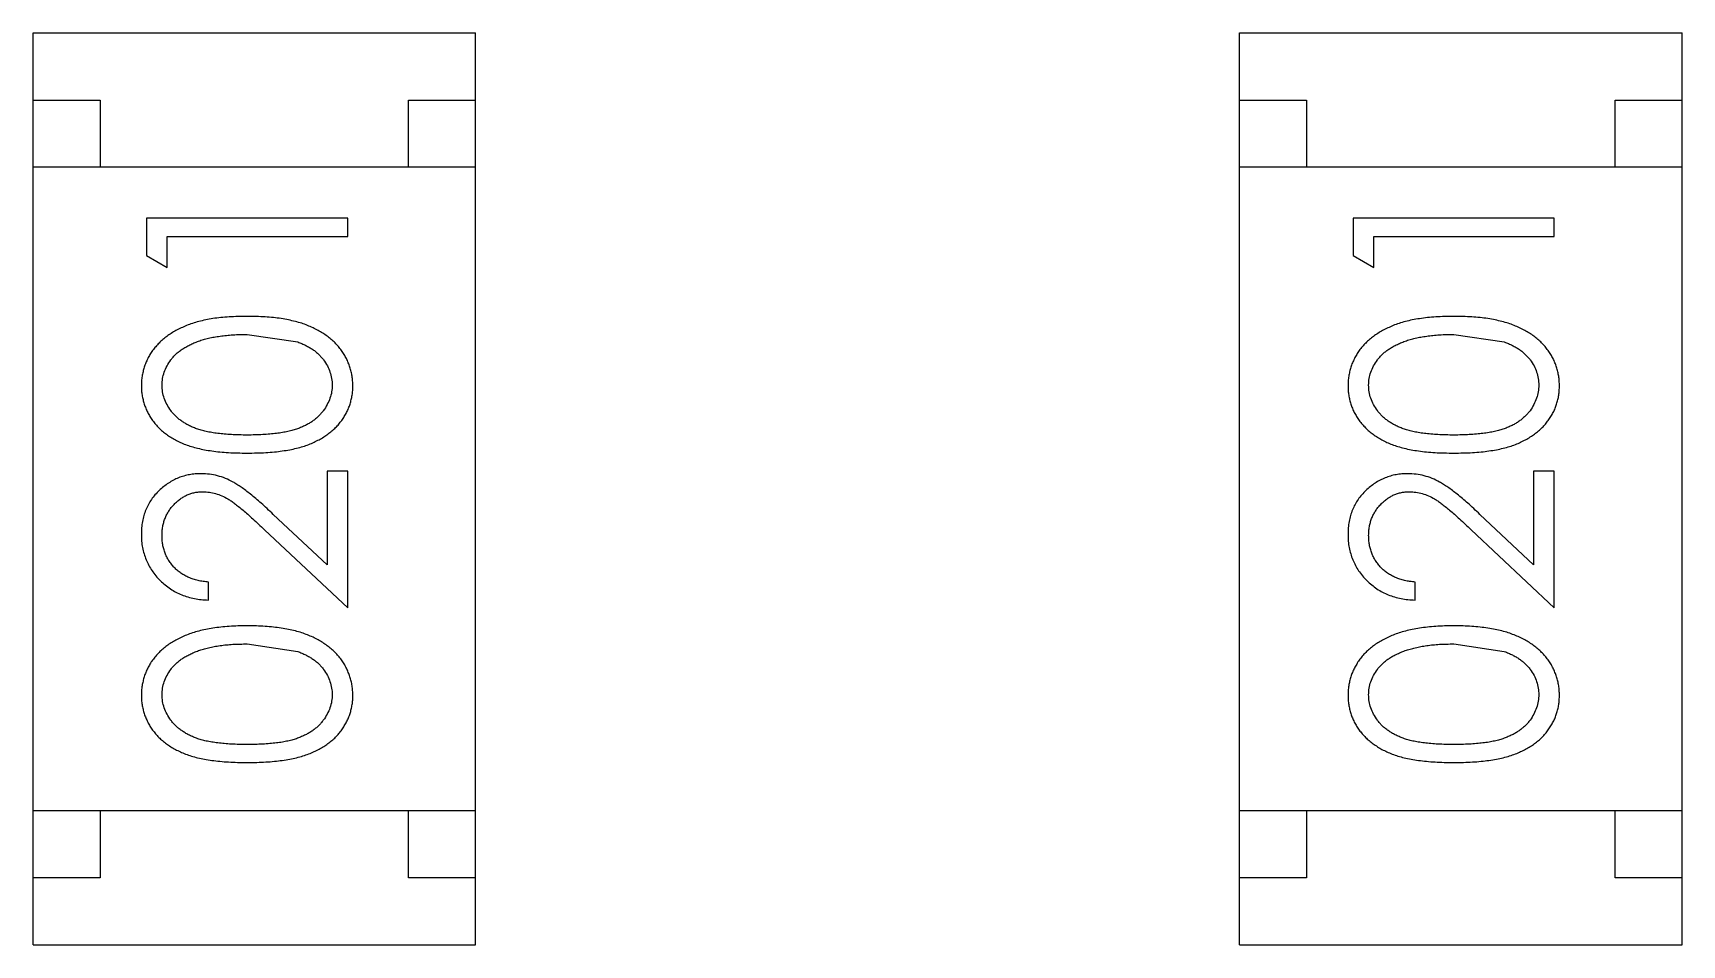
# Model space of a CAD drawing. Header units: inches. Extents: x 246 to 500, y -220 to -17.
# Drawn here: x 440.455 to 441.685, y -147.344 to -146.664 of the extents above; entities that cross this region are included whole.
import ezdxf

# ---------------------------------------------------------------- set-up
doc = ezdxf.new("R2010")
doc.units = ezdxf.units.IN
doc.header["$LTSCALE"] = 1.21
doc.header["$MEASUREMENT"] = 0
doc.layers.get('0').update_dxf_attribs({"linetype": 'CONTINUOUS'})

msp = doc.modelspace()

# ---------------------------------------------------------------- linework, layer by layer
at = {"color": 7, "linetype": 'Continuous'}
for p, q in [((440.4552, -146.6637), (440.7852, -146.6637)), ((440.4552, -147.3437), (440.4552, -146.6637)), ((440.7852, -147.3437), (440.7852, -146.6637)), ((441.3552, -146.6637), (441.6852, -146.6637)), ((441.3552, -147.3437), (441.3552, -146.6637)), ((441.6852, -147.3437), (441.6852, -146.6637)), ((440.4552, -146.7137), (440.5052, -146.7137)), ((440.5052, -146.7137), (440.5052, -146.7637)), ((440.7352, -146.7137), (440.7852, -146.7137)), ((440.7352, -146.7637), (440.7352, -146.7137)), ((441.3552, -146.7137), (441.4052, -146.7137)), ((441.4052, -146.7137), (441.4052, -146.7637)), ((441.6352, -146.7137), (441.6852, -146.7137)), ((441.6352, -146.7637), (441.6352, -146.7137)), ((440.7852, -146.7637), (440.4552, -146.7637)), ((441.6852, -146.7637), (441.3552, -146.7637)), ((440.6899, -146.8019), (440.5399, -146.8019)), ((440.5399, -146.8019), (440.5399, -146.8297)), ((440.6899, -146.8154), (440.6899, -146.8019)), ((441.5899, -146.8019), (441.4399, -146.8019)), ((441.4399, -146.8019), (441.4399, -146.8297)), ((441.5899, -146.8154), (441.5899, -146.8019)), ((440.5553, -146.8154), (440.6899, -146.8154)), ((440.5553, -146.8385), (440.5553, -146.8154)), ((441.4553, -146.8154), (441.5899, -146.8154)), ((441.4553, -146.8385), (441.4553, -146.8154)), ((440.5399, -146.8297), (440.5553, -146.8385)), ((441.4399, -146.8297), (441.4553, -146.8385)), ((440.6149, -146.8885), (440.6526, -146.8941)), ((441.5149, -146.8885), (441.5526, -146.8941)), ((440.6899, -146.9904), (440.6745, -146.9904)), ((440.6745, -146.9904), (440.6745, -147.0602)), ((440.6899, -147.0923), (440.6899, -146.9904)), ((441.5899, -146.9904), (441.5745, -146.9904)), ((441.5745, -146.9904), (441.5745, -147.0602)), ((441.5899, -147.0923), (441.5899, -146.9904)), ((440.6745, -147.0602), (440.6344, -147.0227)), ((441.5745, -147.0602), (441.5345, -147.0227)), ((440.6278, -147.0341), (440.6899, -147.0923)), ((441.5278, -147.0341), (441.5899, -147.0923)), ((440.586, -147.0865), (440.586, -147.0731)), ((441.4861, -147.0865), (441.4861, -147.0731)), ((440.6149, -147.1192), (440.6526, -147.1249)), ((441.5149, -147.1192), (441.5526, -147.1249)), ((440.7852, -147.2437), (440.4552, -147.2437)), ((440.5052, -147.2437), (440.5052, -147.2937)), ((440.7352, -147.2937), (440.7352, -147.2437)), ((441.6852, -147.2437), (441.3552, -147.2437)), ((441.4052, -147.2437), (441.4052, -147.2937)), ((441.6352, -147.2937), (441.6352, -147.2437)), ((440.5052, -147.2937), (440.4552, -147.2937)), ((440.7852, -147.2937), (440.7352, -147.2937)), ((441.4052, -147.2937), (441.3552, -147.2937)), ((441.6852, -147.2937), (441.6352, -147.2937)), ((440.4552, -147.3437), (440.7852, -147.3437)), ((441.3552, -147.3437), (441.6852, -147.3437))]:
    msp.add_line(p, q, dxfattribs=at)
for points, knots in [([(440.6149, -146.875), (440.6126, -146.875), (440.6081, -146.8751), (440.6016, -146.8754), (440.5954, -146.8759), (440.5895, -146.8766), (440.5841, -146.8776), (440.5789, -146.8788), (440.5742, -146.8802), (440.5698, -146.8818), (440.5657, -146.8836), (440.5618, -146.8855), (440.5583, -146.8876), (440.555, -146.8899), (440.552, -146.8923), (440.5492, -146.8948), (440.5467, -146.8976), (440.5444, -146.9004), (440.5424, -146.9034), (440.5407, -146.9065), (440.5393, -146.9097), (440.5381, -146.9129), (440.5372, -146.9163), (440.5365, -146.9197), (440.5361, -146.9232), (440.5361, -146.9256), (440.536, -146.9268)], [0, 0, 0, 0, 0.065278, 0.127205, 0.186168, 0.241675, 0.294115, 0.343609, 0.390387, 0.434463, 0.476646, 0.517002, 0.555936, 0.593716, 0.630057, 0.665601, 0.700745, 0.734917, 0.768681, 0.802087, 0.834849, 0.867433, 0.900138, 0.932806, 0.966212, 1, 1, 1, 1]), ([(440.6937, -146.9268), (440.6937, -146.9256), (440.6937, -146.9232), (440.6932, -146.9197), (440.6926, -146.9163), (440.6916, -146.9129), (440.6904, -146.9096), (440.689, -146.9064), (440.6872, -146.9034), (440.6853, -146.9003), (440.683, -146.8975), (440.6805, -146.8947), (440.6777, -146.8921), (440.6746, -146.8897), (440.6713, -146.8875), (440.6678, -146.8854), (440.664, -146.8835), (440.6599, -146.8817), (440.6555, -146.8801), (440.6508, -146.8788), (440.6457, -146.8776), (440.6402, -146.8766), (440.6344, -146.8759), (440.6282, -146.8754), (440.6217, -146.8751), (440.6172, -146.875), (440.6149, -146.875)], [0, 0, 0, 0, 0.033824, 0.067298, 0.10028, 0.133019, 0.165736, 0.198792, 0.232372, 0.266409, 0.301016, 0.336196, 0.371972, 0.408574, 0.446394, 0.485225, 0.525372, 0.567224, 0.611081, 0.65775, 0.70702, 0.759235, 0.814484, 0.873227, 0.934937, 1, 1, 1, 1]), ([(441.515, -146.875), (441.5127, -146.875), (441.5082, -146.8751), (441.5016, -146.8754), (441.4954, -146.8759), (441.4896, -146.8767), (441.4841, -146.8776), (441.479, -146.8788), (441.4742, -146.8802), (441.4698, -146.8818), (441.4657, -146.8836), (441.4619, -146.8855), (441.4583, -146.8876), (441.455, -146.8899), (441.452, -146.8923), (441.4492, -146.8948), (441.4467, -146.8976), (441.4444, -146.9004), (441.4425, -146.9034), (441.4408, -146.9065), (441.4393, -146.9097), (441.4381, -146.9129), (441.4372, -146.9163), (441.4365, -146.9197), (441.4361, -146.9232), (441.4361, -146.9256), (441.4361, -146.9268)], [0, 0, 0, 0, 0.065278, 0.127205, 0.186168, 0.241675, 0.294115, 0.343609, 0.390387, 0.434463, 0.476646, 0.517002, 0.555936, 0.593716, 0.630057, 0.665601, 0.700745, 0.734917, 0.768681, 0.802087, 0.834849, 0.867433, 0.900138, 0.932806, 0.966212, 1, 1, 1, 1]), ([(441.5938, -146.9268), (441.5937, -146.9256), (441.5937, -146.9232), (441.5932, -146.9197), (441.5926, -146.9163), (441.5917, -146.9129), (441.5904, -146.9096), (441.589, -146.9064), (441.5873, -146.9034), (441.5853, -146.9003), (441.583, -146.8975), (441.5805, -146.8947), (441.5777, -146.8921), (441.5747, -146.8897), (441.5714, -146.8875), (441.5678, -146.8854), (441.564, -146.8835), (441.5599, -146.8817), (441.5555, -146.8801), (441.5508, -146.8788), (441.5457, -146.8776), (441.5403, -146.8766), (441.5344, -146.8759), (441.5283, -146.8754), (441.5217, -146.8751), (441.5173, -146.875), (441.515, -146.875)], [0, 0, 0, 0, 0.033824, 0.067298, 0.10028, 0.133019, 0.165736, 0.198792, 0.232372, 0.266409, 0.301016, 0.336196, 0.371972, 0.408574, 0.446394, 0.485225, 0.525372, 0.567224, 0.611081, 0.65775, 0.70702, 0.759235, 0.814484, 0.873227, 0.934937, 1, 1, 1, 1]), ([(440.5514, -146.9263), (440.5515, -146.9247), (440.5517, -146.9214), (440.5529, -146.9165), (440.5551, -146.9119), (440.5574, -146.9081), (440.5597, -146.9053), (440.5617, -146.9032), (440.5639, -146.9013), (440.5664, -146.8995), (440.5691, -146.8978), (440.5721, -146.8962), (440.5752, -146.8948), (440.5787, -146.8934), (440.5823, -146.8923), (440.5862, -146.8912), (440.5904, -146.8904), (440.5948, -146.8897), (440.5995, -146.8892), (440.6044, -146.8887), (440.6096, -146.8885), (440.6131, -146.8885), (440.6149, -146.8885)], [0, 0, 0, 0, 0.059689, 0.119507, 0.181075, 0.246162, 0.279894, 0.314468, 0.350403, 0.387474, 0.426147, 0.466624, 0.508745, 0.553328, 0.600058, 0.649177, 0.700552, 0.754894, 0.811825, 0.871514, 0.934319, 1, 1, 1, 1]), ([(441.4514, -146.9263), (441.4515, -146.9247), (441.4517, -146.9214), (441.4529, -146.9165), (441.4551, -146.9119), (441.4574, -146.9081), (441.4597, -146.9053), (441.4617, -146.9032), (441.4639, -146.9013), (441.4664, -146.8995), (441.4691, -146.8978), (441.4721, -146.8962), (441.4753, -146.8948), (441.4787, -146.8934), (441.4824, -146.8923), (441.4863, -146.8912), (441.4904, -146.8904), (441.4948, -146.8897), (441.4995, -146.8892), (441.5044, -146.8887), (441.5096, -146.8885), (441.5131, -146.8885), (441.5149, -146.8885)], [0, 0, 0, 0, 0.059689, 0.119507, 0.181075, 0.246162, 0.279894, 0.314468, 0.350403, 0.387474, 0.426147, 0.466624, 0.508745, 0.553328, 0.600058, 0.649177, 0.700552, 0.754894, 0.811825, 0.871514, 0.934319, 1, 1, 1, 1]), ([(440.6526, -146.8941), (440.6536, -146.8945), (440.6557, -146.8953), (440.6586, -146.8966), (440.6613, -146.8981), (440.6639, -146.8997), (440.6662, -146.9014), (440.6683, -146.9033), (440.6702, -146.9053), (440.6725, -146.9081), (440.6748, -146.9118), (440.6768, -146.9165), (440.6781, -146.9213), (440.6783, -146.9247), (440.6783, -146.9263)], [0, 0, 0, 0, 0.075949, 0.148549, 0.218996, 0.286119, 0.351826, 0.416074, 0.478265, 0.540325, 0.660405, 0.774606, 0.887187, 1, 1, 1, 1]), ([(441.5526, -146.8941), (441.5537, -146.8945), (441.5557, -146.8953), (441.5586, -146.8966), (441.5614, -146.8981), (441.5639, -146.8997), (441.5662, -146.9014), (441.5683, -146.9033), (441.5703, -146.9053), (441.5725, -146.9081), (441.5749, -146.9118), (441.5768, -146.9165), (441.5782, -146.9213), (441.5783, -146.9247), (441.5784, -146.9263)], [0, 0, 0, 0, 0.075949, 0.148549, 0.218996, 0.286119, 0.351826, 0.416074, 0.478265, 0.540325, 0.660405, 0.774606, 0.887187, 1, 1, 1, 1]), ([(440.6149, -146.9635), (440.6129, -146.9635), (440.609, -146.9634), (440.6033, -146.9632), (440.598, -146.9628), (440.5931, -146.9623), (440.5886, -146.9617), (440.5845, -146.9609), (440.5807, -146.96), (440.5773, -146.9589), (440.5742, -146.9576), (440.5713, -146.9563), (440.5686, -146.9548), (440.5661, -146.9532), (440.5637, -146.9514), (440.5616, -146.9495), (440.5597, -146.9475), (440.5574, -146.9446), (440.5551, -146.9409), (440.5529, -146.9362), (440.5517, -146.9313), (440.5515, -146.928), (440.5514, -146.9263)], [0, 0, 0, 0, 0.073302, 0.142286, 0.206253, 0.266017, 0.321612, 0.372532, 0.419497, 0.462398, 0.502825, 0.541489, 0.579034, 0.615143, 0.650298, 0.684912, 0.718701, 0.752189, 0.817245, 0.879117, 0.939613, 1, 1, 1, 1]), ([(440.6783, -146.9263), (440.6783, -146.928), (440.6781, -146.9313), (440.6768, -146.9361), (440.6747, -146.9409), (440.6723, -146.9447), (440.67, -146.9475), (440.6681, -146.9496), (440.666, -146.9514), (440.6637, -146.9532), (440.6611, -146.9549), (440.6584, -146.9563), (440.6555, -146.9577), (440.6524, -146.9589), (440.649, -146.96), (440.6452, -146.9609), (440.6411, -146.9617), (440.6366, -146.9624), (440.6317, -146.9628), (440.6264, -146.9632), (440.6208, -146.9634), (440.6169, -146.9635), (440.6149, -146.9635)], [0, 0, 0, 0, 0.060034, 0.120278, 0.182348, 0.247919, 0.281641, 0.315701, 0.350322, 0.385703, 0.421819, 0.459196, 0.497866, 0.538301, 0.58121, 0.628183, 0.679403, 0.734699, 0.794074, 0.858416, 0.927049, 1, 1, 1, 1]), ([(441.5149, -146.9635), (441.5129, -146.9635), (441.509, -146.9634), (441.5033, -146.9632), (441.498, -146.9628), (441.4931, -146.9623), (441.4886, -146.9617), (441.4845, -146.9609), (441.4807, -146.96), (441.4773, -146.9589), (441.4742, -146.9576), (441.4713, -146.9563), (441.4686, -146.9548), (441.4661, -146.9532), (441.4637, -146.9514), (441.4616, -146.9495), (441.4597, -146.9475), (441.4574, -146.9446), (441.4551, -146.9409), (441.4529, -146.9362), (441.4517, -146.9313), (441.4515, -146.928), (441.4514, -146.9263)], [0, 0, 0, 0, 0.073302, 0.142286, 0.206253, 0.266017, 0.321612, 0.372532, 0.419497, 0.462398, 0.502825, 0.541489, 0.579034, 0.615143, 0.650298, 0.684912, 0.718701, 0.752189, 0.817245, 0.879117, 0.939613, 1, 1, 1, 1]), ([(441.5784, -146.9263), (441.5783, -146.928), (441.5781, -146.9313), (441.5768, -146.9361), (441.5747, -146.9409), (441.5724, -146.9447), (441.5701, -146.9475), (441.5681, -146.9496), (441.566, -146.9514), (441.5637, -146.9532), (441.5612, -146.9549), (441.5585, -146.9563), (441.5556, -146.9577), (441.5524, -146.9589), (441.549, -146.96), (441.5453, -146.9609), (441.5411, -146.9617), (441.5366, -146.9624), (441.5317, -146.9628), (441.5264, -146.9632), (441.5208, -146.9634), (441.5169, -146.9635), (441.5149, -146.9635)], [0, 0, 0, 0, 0.060034, 0.120278, 0.182348, 0.247919, 0.281641, 0.315701, 0.350322, 0.385703, 0.421819, 0.459196, 0.497866, 0.538301, 0.58121, 0.628183, 0.679403, 0.734699, 0.794074, 0.858416, 0.927049, 1, 1, 1, 1]), ([(440.536, -146.9268), (440.5361, -146.928), (440.5361, -146.9303), (440.5365, -146.9337), (440.5372, -146.9371), (440.5381, -146.9404), (440.5393, -146.9436), (440.5407, -146.9467), (440.5424, -146.9498), (440.5444, -146.9527), (440.5466, -146.9555), (440.549, -146.9582), (440.5518, -146.9607), (440.5547, -146.963), (440.5579, -146.9651), (440.5614, -146.9672), (440.5651, -146.969), (440.5691, -146.9707), (440.5734, -146.9721), (440.5781, -146.9734), (440.5832, -146.9745), (440.5887, -146.9754), (440.5947, -146.9761), (440.6011, -146.9766), (440.6079, -146.9769), (440.6125, -146.9769), (440.6149, -146.9769)], [0, 0, 0, 0, 0.033742, 0.066533, 0.099153, 0.13154, 0.164087, 0.196563, 0.229707, 0.263315, 0.297504, 0.331686, 0.366482, 0.4021, 0.438958, 0.476748, 0.515985, 0.556589, 0.599519, 0.645765, 0.695487, 0.748721, 0.805687, 0.866754, 0.931405, 1, 1, 1, 1]), ([(440.6149, -146.9769), (440.6173, -146.9769), (440.622, -146.9769), (440.6287, -146.9766), (440.6351, -146.9761), (440.641, -146.9754), (440.6466, -146.9745), (440.6517, -146.9734), (440.6564, -146.9721), (440.6608, -146.9706), (440.6648, -146.9689), (440.6685, -146.967), (440.672, -146.965), (440.6752, -146.9628), (440.6781, -146.9605), (440.6809, -146.958), (440.6833, -146.9554), (440.6855, -146.9526), (440.6874, -146.9497), (440.6891, -146.9467), (440.6906, -146.9436), (440.6917, -146.9404), (440.6926, -146.9371), (440.6933, -146.9337), (440.6937, -146.9303), (440.6937, -146.928), (440.6937, -146.9268)], [0, 0, 0, 0, 0.068113, 0.132564, 0.193427, 0.250218, 0.303569, 0.353576, 0.400235, 0.443586, 0.484619, 0.524292, 0.56238, 0.599049, 0.63494, 0.669782, 0.704009, 0.737842, 0.771098, 0.803896, 0.836415, 0.868639, 0.900715, 0.933378, 0.966213, 1, 1, 1, 1]), ([(441.4361, -146.9268), (441.4361, -146.928), (441.4361, -146.9303), (441.4365, -146.9337), (441.4372, -146.9371), (441.4381, -146.9404), (441.4393, -146.9436), (441.4407, -146.9467), (441.4425, -146.9498), (441.4444, -146.9527), (441.4466, -146.9555), (441.4491, -146.9582), (441.4518, -146.9607), (441.4548, -146.963), (441.458, -146.9651), (441.4614, -146.9672), (441.4651, -146.969), (441.4691, -146.9707), (441.4734, -146.9721), (441.4781, -146.9734), (441.4832, -146.9745), (441.4887, -146.9754), (441.4947, -146.9761), (441.5011, -146.9766), (441.5079, -146.9769), (441.5126, -146.9769), (441.515, -146.9769)], [0, 0, 0, 0, 0.033742, 0.066533, 0.099153, 0.13154, 0.164087, 0.196563, 0.229707, 0.263315, 0.297504, 0.331686, 0.366482, 0.4021, 0.438958, 0.476748, 0.515985, 0.556589, 0.599519, 0.645765, 0.695487, 0.748721, 0.805687, 0.866754, 0.931405, 1, 1, 1, 1]), ([(441.515, -146.9769), (441.5173, -146.9769), (441.522, -146.9769), (441.5288, -146.9766), (441.5351, -146.9761), (441.5411, -146.9754), (441.5466, -146.9745), (441.5517, -146.9734), (441.5565, -146.9721), (441.5608, -146.9706), (441.5648, -146.9689), (441.5685, -146.967), (441.572, -146.965), (441.5752, -146.9628), (441.5782, -146.9605), (441.5809, -146.958), (441.5833, -146.9554), (441.5855, -146.9526), (441.5874, -146.9497), (441.5891, -146.9467), (441.5906, -146.9436), (441.5917, -146.9404), (441.5926, -146.9371), (441.5933, -146.9337), (441.5937, -146.9303), (441.5937, -146.928), (441.5938, -146.9268)], [0, 0, 0, 0, 0.068113, 0.132564, 0.193427, 0.250218, 0.303569, 0.353576, 0.400235, 0.443586, 0.484619, 0.524292, 0.56238, 0.599049, 0.63494, 0.669782, 0.704009, 0.737842, 0.771098, 0.803896, 0.836415, 0.868639, 0.900715, 0.933378, 0.966213, 1, 1, 1, 1]), ([(440.5806, -146.9923), (440.5791, -146.9923), (440.5762, -146.9924), (440.5719, -146.993), (440.5678, -146.994), (440.5637, -146.9953), (440.5599, -146.9972), (440.5562, -146.9993), (440.5526, -147.0019), (440.5493, -147.0048), (440.5461, -147.008), (440.5435, -147.0115), (440.5412, -147.0153), (440.5392, -147.0193), (440.5378, -147.0235), (440.5368, -147.028), (440.5361, -147.0327), (440.5361, -147.036), (440.536, -147.0376)], [0, 0, 0, 0, 0.06271, 0.123347, 0.183401, 0.242828, 0.302097, 0.36242, 0.423725, 0.487032, 0.550491, 0.612709, 0.674265, 0.73617, 0.799211, 0.863483, 0.930525, 1, 1, 1, 1]), ([(440.6344, -147.0227), (440.6329, -147.0212), (440.6299, -147.0184), (440.6256, -147.0145), (440.6214, -147.0109), (440.6176, -147.0077), (440.6139, -147.0049), (440.6106, -147.0024), (440.6074, -147.0003), (440.6036, -146.998), (440.5988, -146.9957), (440.5929, -146.9938), (440.5869, -146.9925), (440.5827, -146.9924), (440.5806, -146.9923)], [0, 0, 0, 0, 0.09953, 0.192079, 0.277712, 0.357454, 0.429648, 0.495771, 0.555538, 0.608657, 0.707578, 0.804328, 0.901298, 1, 1, 1, 1]), ([(441.4807, -146.9923), (441.4792, -146.9924), (441.4762, -146.9924), (441.4719, -146.993), (441.4678, -146.994), (441.4638, -146.9954), (441.4599, -146.9972), (441.4562, -146.9993), (441.4527, -147.0019), (441.4493, -147.0048), (441.4462, -147.008), (441.4435, -147.0115), (441.4412, -147.0153), (441.4393, -147.0193), (441.4378, -147.0235), (441.4368, -147.028), (441.4362, -147.0327), (441.4361, -147.036), (441.4361, -147.0376)], [0, 0, 0, 0, 0.06271, 0.123347, 0.183401, 0.242828, 0.302097, 0.36242, 0.423725, 0.487032, 0.550491, 0.612709, 0.674265, 0.73617, 0.799211, 0.863483, 0.930525, 1, 1, 1, 1]), ([(441.5345, -147.0227), (441.5329, -147.0212), (441.53, -147.0184), (441.5256, -147.0145), (441.5215, -147.0109), (441.5176, -147.0077), (441.514, -147.0049), (441.5106, -147.0024), (441.5074, -147.0003), (441.5036, -146.998), (441.4989, -146.9957), (441.493, -146.9938), (441.4869, -146.9925), (441.4827, -146.9924), (441.4807, -146.9923)], [0, 0, 0, 0, 0.09953, 0.192079, 0.277712, 0.357454, 0.429648, 0.495771, 0.555538, 0.608657, 0.707578, 0.804328, 0.901298, 1, 1, 1, 1]), ([(440.5514, -147.0383), (440.5514, -147.0372), (440.5515, -147.035), (440.5519, -147.0318), (440.5526, -147.0286), (440.5536, -147.0257), (440.5549, -147.0228), (440.5564, -147.0201), (440.5583, -147.0176), (440.5604, -147.0152), (440.5626, -147.013), (440.5651, -147.0111), (440.5676, -147.0094), (440.5702, -147.0081), (440.573, -147.007), (440.5758, -147.0063), (440.5788, -147.0058), (440.5808, -147.0058), (440.5818, -147.0058)], [0, 0, 0, 0, 0.068027, 0.133505, 0.19695, 0.26027, 0.322741, 0.384982, 0.448465, 0.513424, 0.578224, 0.640011, 0.700094, 0.760067, 0.819012, 0.877878, 0.938035, 1, 1, 1, 1]), ([(440.5818, -147.0058), (440.5835, -147.0058), (440.5867, -147.006), (440.5915, -147.007), (440.5961, -147.0087), (440.5999, -147.0107), (440.6031, -147.0127), (440.6057, -147.0146), (440.6087, -147.017), (440.612, -147.0196), (440.6155, -147.0227), (440.6193, -147.0261), (440.6235, -147.03), (440.6263, -147.0327), (440.6278, -147.0341)], [0, 0, 0, 0, 0.088014, 0.174976, 0.2638, 0.355443, 0.406413, 0.465519, 0.533076, 0.609353, 0.693899, 0.787171, 0.889197, 1, 1, 1, 1]), ([(441.4514, -147.0383), (441.4515, -147.0372), (441.4515, -147.035), (441.452, -147.0318), (441.4527, -147.0287), (441.4536, -147.0257), (441.4549, -147.0228), (441.4565, -147.0201), (441.4583, -147.0176), (441.4604, -147.0152), (441.4627, -147.013), (441.4651, -147.0111), (441.4676, -147.0094), (441.4702, -147.0081), (441.473, -147.007), (441.4759, -147.0063), (441.4788, -147.0058), (441.4808, -147.0058), (441.4819, -147.0058)], [0, 0, 0, 0, 0.068027, 0.133505, 0.19695, 0.26027, 0.322741, 0.384982, 0.448465, 0.513424, 0.578224, 0.640011, 0.700094, 0.760067, 0.819012, 0.877878, 0.938035, 1, 1, 1, 1]), ([(441.4819, -147.0058), (441.4835, -147.0058), (441.4867, -147.006), (441.4915, -147.007), (441.4962, -147.0087), (441.5, -147.0107), (441.5031, -147.0127), (441.5058, -147.0146), (441.5087, -147.017), (441.512, -147.0196), (441.5155, -147.0227), (441.5194, -147.0261), (441.5235, -147.03), (441.5263, -147.0327), (441.5278, -147.0341)], [0, 0, 0, 0, 0.088014, 0.174976, 0.2638, 0.355443, 0.406413, 0.465519, 0.533076, 0.609353, 0.693899, 0.787171, 0.889197, 1, 1, 1, 1]), ([(440.536, -147.0376), (440.5361, -147.0393), (440.5361, -147.0426), (440.5368, -147.0474), (440.5379, -147.052), (440.5395, -147.0565), (440.5415, -147.0607), (440.5439, -147.0647), (440.5467, -147.0685), (440.5501, -147.0721), (440.5537, -147.0753), (440.5576, -147.0782), (440.5617, -147.0807), (440.5661, -147.0827), (440.5707, -147.0843), (440.5756, -147.0855), (440.5807, -147.0863), (440.5842, -147.0864), (440.586, -147.0865)], [0, 0, 0, 0, 0.06445, 0.126725, 0.187421, 0.247417, 0.306749, 0.366595, 0.427749, 0.490235, 0.553031, 0.614805, 0.676505, 0.738096, 0.801021, 0.864897, 0.931209, 1, 1, 1, 1]), ([(440.586, -147.0731), (440.5847, -147.0729), (440.5821, -147.0727), (440.5783, -147.072), (440.5748, -147.071), (440.5714, -147.0698), (440.5684, -147.0683), (440.5655, -147.0665), (440.5629, -147.0645), (440.5605, -147.0623), (440.5584, -147.0598), (440.5565, -147.0572), (440.5549, -147.0544), (440.5537, -147.0515), (440.5527, -147.0484), (440.5519, -147.0452), (440.5515, -147.0418), (440.5514, -147.0395), (440.5514, -147.0383)], [0, 0, 0, 0, 0.073648, 0.143686, 0.210962, 0.275557, 0.338064, 0.399311, 0.4594, 0.51934, 0.579024, 0.637809, 0.695959, 0.754122, 0.813113, 0.873453, 0.935561, 1, 1, 1, 1]), ([(441.4361, -147.0376), (441.4361, -147.0393), (441.4362, -147.0426), (441.4368, -147.0474), (441.438, -147.052), (441.4395, -147.0565), (441.4415, -147.0607), (441.4439, -147.0647), (441.4468, -147.0685), (441.4501, -147.0721), (441.4537, -147.0753), (441.4576, -147.0782), (441.4617, -147.0807), (441.4661, -147.0827), (441.4708, -147.0843), (441.4757, -147.0855), (441.4808, -147.0863), (441.4843, -147.0864), (441.4861, -147.0865)], [0, 0, 0, 0, 0.06445, 0.126725, 0.187421, 0.247417, 0.306749, 0.366595, 0.427749, 0.490235, 0.553031, 0.614805, 0.676505, 0.738096, 0.801021, 0.864897, 0.931209, 1, 1, 1, 1]), ([(441.4861, -147.0731), (441.4847, -147.0729), (441.4821, -147.0727), (441.4783, -147.072), (441.4748, -147.071), (441.4715, -147.0698), (441.4684, -147.0683), (441.4655, -147.0665), (441.4629, -147.0645), (441.4605, -147.0623), (441.4584, -147.0598), (441.4565, -147.0572), (441.4549, -147.0544), (441.4537, -147.0515), (441.4527, -147.0484), (441.452, -147.0452), (441.4515, -147.0418), (441.4515, -147.0395), (441.4514, -147.0383)], [0, 0, 0, 0, 0.073648, 0.143686, 0.210962, 0.275557, 0.338064, 0.399311, 0.4594, 0.51934, 0.579024, 0.637809, 0.695959, 0.754122, 0.813113, 0.873453, 0.935561, 1, 1, 1, 1]), ([(440.6149, -147.1058), (440.6126, -147.1058), (440.6081, -147.1058), (440.6016, -147.1061), (440.5954, -147.1067), (440.5895, -147.1074), (440.5841, -147.1084), (440.5789, -147.1095), (440.5742, -147.111), (440.5698, -147.1125), (440.5657, -147.1144), (440.5618, -147.1163), (440.5583, -147.1184), (440.555, -147.1206), (440.552, -147.1231), (440.5492, -147.1256), (440.5467, -147.1283), (440.5444, -147.1312), (440.5424, -147.1342), (440.5407, -147.1373), (440.5393, -147.1404), (440.5381, -147.1437), (440.5372, -147.147), (440.5365, -147.1505), (440.5361, -147.154), (440.5361, -147.1563), (440.536, -147.1575)], [0, 0, 0, 0, 0.065278, 0.127205, 0.186168, 0.241675, 0.294115, 0.343609, 0.390387, 0.434463, 0.476646, 0.517002, 0.555936, 0.593716, 0.630057, 0.665601, 0.700745, 0.734917, 0.768681, 0.802087, 0.834849, 0.867433, 0.900138, 0.932806, 0.966212, 1, 1, 1, 1]), ([(440.6937, -147.1575), (440.6937, -147.1563), (440.6937, -147.154), (440.6932, -147.1505), (440.6926, -147.147), (440.6916, -147.1437), (440.6904, -147.1404), (440.689, -147.1372), (440.6872, -147.1341), (440.6853, -147.1311), (440.683, -147.1282), (440.6805, -147.1255), (440.6777, -147.1229), (440.6746, -147.1205), (440.6713, -147.1182), (440.6678, -147.1162), (440.664, -147.1142), (440.6599, -147.1125), (440.6555, -147.1108), (440.6508, -147.1095), (440.6457, -147.1083), (440.6402, -147.1074), (440.6344, -147.1067), (440.6282, -147.1061), (440.6217, -147.1058), (440.6172, -147.1058), (440.6149, -147.1058)], [0, 0, 0, 0, 0.033824, 0.067298, 0.10028, 0.133019, 0.165736, 0.198792, 0.232372, 0.266409, 0.301016, 0.336196, 0.371972, 0.408574, 0.446394, 0.485225, 0.525372, 0.567224, 0.611081, 0.65775, 0.70702, 0.759235, 0.814484, 0.873227, 0.934937, 1, 1, 1, 1]), ([(441.515, -147.1058), (441.5127, -147.1058), (441.5082, -147.1058), (441.5016, -147.1061), (441.4954, -147.1067), (441.4896, -147.1074), (441.4841, -147.1084), (441.479, -147.1095), (441.4742, -147.111), (441.4698, -147.1125), (441.4657, -147.1144), (441.4619, -147.1163), (441.4583, -147.1184), (441.455, -147.1206), (441.452, -147.1231), (441.4492, -147.1256), (441.4467, -147.1283), (441.4444, -147.1312), (441.4425, -147.1342), (441.4408, -147.1373), (441.4393, -147.1404), (441.4381, -147.1437), (441.4372, -147.147), (441.4365, -147.1505), (441.4361, -147.154), (441.4361, -147.1563), (441.4361, -147.1575)], [0, 0, 0, 0, 0.065278, 0.127205, 0.186168, 0.241675, 0.294115, 0.343609, 0.390387, 0.434463, 0.476646, 0.517002, 0.555936, 0.593716, 0.630057, 0.665601, 0.700745, 0.734917, 0.768681, 0.802087, 0.834849, 0.867433, 0.900138, 0.932806, 0.966212, 1, 1, 1, 1]), ([(441.5938, -147.1575), (441.5937, -147.1563), (441.5937, -147.154), (441.5932, -147.1505), (441.5926, -147.147), (441.5917, -147.1437), (441.5904, -147.1404), (441.589, -147.1372), (441.5873, -147.1341), (441.5853, -147.1311), (441.583, -147.1282), (441.5805, -147.1255), (441.5777, -147.1229), (441.5747, -147.1205), (441.5714, -147.1182), (441.5678, -147.1162), (441.564, -147.1142), (441.5599, -147.1125), (441.5555, -147.1108), (441.5508, -147.1095), (441.5457, -147.1083), (441.5403, -147.1074), (441.5344, -147.1067), (441.5283, -147.1061), (441.5217, -147.1058), (441.5173, -147.1058), (441.515, -147.1058)], [0, 0, 0, 0, 0.033824, 0.067298, 0.10028, 0.133019, 0.165736, 0.198792, 0.232372, 0.266409, 0.301016, 0.336196, 0.371972, 0.408574, 0.446394, 0.485225, 0.525372, 0.567224, 0.611081, 0.65775, 0.70702, 0.759235, 0.814484, 0.873227, 0.934937, 1, 1, 1, 1]), ([(440.5514, -147.1571), (440.5515, -147.1554), (440.5517, -147.1522), (440.5529, -147.1473), (440.5551, -147.1426), (440.5574, -147.1389), (440.5597, -147.136), (440.5617, -147.134), (440.5639, -147.132), (440.5664, -147.1302), (440.5691, -147.1285), (440.5721, -147.127), (440.5752, -147.1255), (440.5787, -147.1242), (440.5823, -147.1231), (440.5862, -147.122), (440.5904, -147.1212), (440.5948, -147.1204), (440.5995, -147.1199), (440.6044, -147.1195), (440.6096, -147.1193), (440.6131, -147.1193), (440.6149, -147.1192)], [0, 0, 0, 0, 0.059689, 0.119507, 0.181075, 0.246162, 0.279894, 0.314468, 0.350403, 0.387474, 0.426147, 0.466624, 0.508745, 0.553328, 0.600058, 0.649177, 0.700552, 0.754894, 0.811825, 0.871514, 0.934319, 1, 1, 1, 1]), ([(441.4514, -147.1571), (441.4515, -147.1555), (441.4517, -147.1522), (441.4529, -147.1473), (441.4551, -147.1426), (441.4574, -147.1389), (441.4597, -147.136), (441.4617, -147.134), (441.4639, -147.132), (441.4664, -147.1302), (441.4691, -147.1285), (441.4721, -147.127), (441.4753, -147.1255), (441.4787, -147.1242), (441.4824, -147.1231), (441.4863, -147.122), (441.4904, -147.1212), (441.4948, -147.1204), (441.4995, -147.1199), (441.5044, -147.1195), (441.5096, -147.1193), (441.5131, -147.1193), (441.5149, -147.1192)], [0, 0, 0, 0, 0.059689, 0.119507, 0.181075, 0.246162, 0.279894, 0.314468, 0.350403, 0.387474, 0.426147, 0.466624, 0.508745, 0.553328, 0.600058, 0.649177, 0.700552, 0.754894, 0.811825, 0.871514, 0.934319, 1, 1, 1, 1]), ([(440.6526, -147.1249), (440.6536, -147.1253), (440.6557, -147.1261), (440.6586, -147.1274), (440.6613, -147.1288), (440.6639, -147.1305), (440.6662, -147.1322), (440.6683, -147.134), (440.6702, -147.1361), (440.6725, -147.1389), (440.6748, -147.1426), (440.6768, -147.1473), (440.6781, -147.1521), (440.6783, -147.1554), (440.6783, -147.1571)], [0, 0, 0, 0, 0.075949, 0.148549, 0.218996, 0.286119, 0.351826, 0.416074, 0.478265, 0.540325, 0.660405, 0.774606, 0.887187, 1, 1, 1, 1]), ([(441.5526, -147.1249), (441.5537, -147.1253), (441.5557, -147.1261), (441.5586, -147.1274), (441.5614, -147.1288), (441.5639, -147.1305), (441.5662, -147.1322), (441.5683, -147.134), (441.5703, -147.1361), (441.5725, -147.1389), (441.5749, -147.1426), (441.5768, -147.1473), (441.5782, -147.1521), (441.5783, -147.1554), (441.5784, -147.1571)], [0, 0, 0, 0, 0.075949, 0.148549, 0.218996, 0.286119, 0.351826, 0.416074, 0.478265, 0.540325, 0.660405, 0.774606, 0.887187, 1, 1, 1, 1]), ([(440.536, -147.1575), (440.5361, -147.1587), (440.5361, -147.1611), (440.5365, -147.1645), (440.5372, -147.1679), (440.5381, -147.1712), (440.5393, -147.1744), (440.5407, -147.1775), (440.5424, -147.1805), (440.5444, -147.1835), (440.5466, -147.1863), (440.549, -147.189), (440.5518, -147.1914), (440.5547, -147.1938), (440.5579, -147.1959), (440.5614, -147.1979), (440.5651, -147.1998), (440.5691, -147.2014), (440.5734, -147.2029), (440.5781, -147.2042), (440.5832, -147.2053), (440.5887, -147.2061), (440.5947, -147.2068), (440.6011, -147.2073), (440.6079, -147.2076), (440.6125, -147.2077), (440.6149, -147.2077)], [0, 0, 0, 0, 0.033742, 0.066533, 0.099153, 0.13154, 0.164087, 0.196563, 0.229707, 0.263315, 0.297504, 0.331686, 0.366482, 0.4021, 0.438958, 0.476748, 0.515985, 0.556589, 0.599519, 0.645765, 0.695487, 0.748721, 0.805687, 0.866754, 0.931405, 1, 1, 1, 1]), ([(440.6149, -147.1942), (440.6129, -147.1942), (440.609, -147.1942), (440.6033, -147.194), (440.598, -147.1936), (440.5931, -147.1931), (440.5886, -147.1925), (440.5845, -147.1917), (440.5807, -147.1908), (440.5773, -147.1897), (440.5742, -147.1884), (440.5713, -147.1871), (440.5686, -147.1856), (440.5661, -147.1839), (440.5637, -147.1822), (440.5616, -147.1803), (440.5597, -147.1783), (440.5574, -147.1754), (440.5551, -147.1717), (440.5529, -147.167), (440.5517, -147.1621), (440.5515, -147.1587), (440.5514, -147.1571)], [0, 0, 0, 0, 0.073302, 0.142286, 0.206253, 0.266017, 0.321612, 0.372532, 0.419497, 0.462398, 0.502825, 0.541489, 0.579034, 0.615143, 0.650298, 0.684912, 0.718701, 0.752189, 0.817245, 0.879117, 0.939613, 1, 1, 1, 1]), ([(440.6783, -147.1571), (440.6783, -147.1587), (440.6781, -147.162), (440.6768, -147.1669), (440.6747, -147.1717), (440.6723, -147.1754), (440.67, -147.1783), (440.6681, -147.1803), (440.666, -147.1822), (440.6637, -147.184), (440.6611, -147.1856), (440.6584, -147.1871), (440.6555, -147.1884), (440.6524, -147.1897), (440.649, -147.1908), (440.6452, -147.1917), (440.6411, -147.1925), (440.6366, -147.1931), (440.6317, -147.1936), (440.6264, -147.194), (440.6208, -147.1942), (440.6169, -147.1942), (440.6149, -147.1942)], [0, 0, 0, 0, 0.060034, 0.120278, 0.182348, 0.247919, 0.281641, 0.315701, 0.350322, 0.385703, 0.421819, 0.459196, 0.497866, 0.538301, 0.58121, 0.628183, 0.679403, 0.734699, 0.794074, 0.858416, 0.927049, 1, 1, 1, 1]), ([(440.6149, -147.2077), (440.6173, -147.2077), (440.622, -147.2076), (440.6287, -147.2073), (440.6351, -147.2068), (440.641, -147.2061), (440.6466, -147.2052), (440.6517, -147.2042), (440.6564, -147.2028), (440.6608, -147.2013), (440.6648, -147.1996), (440.6685, -147.1978), (440.672, -147.1958), (440.6752, -147.1936), (440.6781, -147.1913), (440.6809, -147.1888), (440.6833, -147.1862), (440.6855, -147.1834), (440.6874, -147.1804), (440.6891, -147.1774), (440.6906, -147.1743), (440.6917, -147.1711), (440.6926, -147.1679), (440.6933, -147.1645), (440.6937, -147.1611), (440.6937, -147.1587), (440.6937, -147.1575)], [0, 0, 0, 0, 0.068113, 0.132564, 0.193427, 0.250218, 0.303569, 0.353576, 0.400235, 0.443586, 0.484619, 0.524292, 0.56238, 0.599049, 0.63494, 0.669782, 0.704009, 0.737842, 0.771098, 0.803896, 0.836415, 0.868639, 0.900715, 0.933378, 0.966213, 1, 1, 1, 1]), ([(441.4361, -147.1575), (441.4361, -147.1587), (441.4361, -147.1611), (441.4365, -147.1645), (441.4372, -147.1679), (441.4381, -147.1712), (441.4393, -147.1744), (441.4407, -147.1775), (441.4425, -147.1805), (441.4444, -147.1835), (441.4466, -147.1863), (441.4491, -147.189), (441.4518, -147.1914), (441.4548, -147.1938), (441.458, -147.1959), (441.4614, -147.1979), (441.4651, -147.1998), (441.4691, -147.2014), (441.4734, -147.2029), (441.4781, -147.2042), (441.4832, -147.2053), (441.4887, -147.2061), (441.4947, -147.2068), (441.5011, -147.2073), (441.5079, -147.2076), (441.5126, -147.2077), (441.515, -147.2077)], [0, 0, 0, 0, 0.033742, 0.066533, 0.099153, 0.13154, 0.164087, 0.196563, 0.229707, 0.263315, 0.297504, 0.331686, 0.366482, 0.4021, 0.438958, 0.476748, 0.515985, 0.556589, 0.599519, 0.645765, 0.695487, 0.748721, 0.805687, 0.866754, 0.931405, 1, 1, 1, 1]), ([(441.5149, -147.1942), (441.5129, -147.1942), (441.509, -147.1942), (441.5033, -147.194), (441.498, -147.1936), (441.4931, -147.1931), (441.4886, -147.1925), (441.4845, -147.1917), (441.4807, -147.1908), (441.4773, -147.1897), (441.4742, -147.1884), (441.4713, -147.1871), (441.4686, -147.1856), (441.4661, -147.1839), (441.4637, -147.1822), (441.4616, -147.1803), (441.4597, -147.1783), (441.4574, -147.1754), (441.4551, -147.1717), (441.4529, -147.167), (441.4517, -147.1621), (441.4515, -147.1587), (441.4514, -147.1571)], [0, 0, 0, 0, 0.073302, 0.142286, 0.206253, 0.266017, 0.321612, 0.372532, 0.419497, 0.462398, 0.502825, 0.541489, 0.579034, 0.615143, 0.650298, 0.684912, 0.718701, 0.752189, 0.817245, 0.879117, 0.939613, 1, 1, 1, 1]), ([(441.5784, -147.1571), (441.5783, -147.1587), (441.5781, -147.162), (441.5768, -147.1669), (441.5747, -147.1717), (441.5724, -147.1754), (441.5701, -147.1783), (441.5681, -147.1803), (441.566, -147.1822), (441.5637, -147.184), (441.5612, -147.1856), (441.5585, -147.1871), (441.5556, -147.1884), (441.5524, -147.1897), (441.549, -147.1908), (441.5453, -147.1917), (441.5411, -147.1925), (441.5366, -147.1931), (441.5317, -147.1936), (441.5264, -147.194), (441.5208, -147.1942), (441.5169, -147.1942), (441.5149, -147.1942)], [0, 0, 0, 0, 0.060034, 0.120278, 0.182348, 0.247919, 0.281641, 0.315701, 0.350322, 0.385703, 0.421819, 0.459196, 0.497866, 0.538301, 0.58121, 0.628183, 0.679403, 0.734699, 0.794074, 0.858416, 0.927049, 1, 1, 1, 1]), ([(441.515, -147.2077), (441.5173, -147.2077), (441.522, -147.2076), (441.5288, -147.2073), (441.5351, -147.2068), (441.5411, -147.2061), (441.5466, -147.2052), (441.5517, -147.2042), (441.5565, -147.2028), (441.5608, -147.2013), (441.5648, -147.1996), (441.5685, -147.1978), (441.572, -147.1958), (441.5752, -147.1936), (441.5782, -147.1913), (441.5809, -147.1888), (441.5833, -147.1862), (441.5855, -147.1834), (441.5874, -147.1804), (441.5891, -147.1774), (441.5906, -147.1743), (441.5917, -147.1711), (441.5926, -147.1679), (441.5933, -147.1645), (441.5937, -147.1611), (441.5937, -147.1587), (441.5938, -147.1575)], [0, 0, 0, 0, 0.068113, 0.132564, 0.193427, 0.250218, 0.303569, 0.353576, 0.400235, 0.443586, 0.484619, 0.524292, 0.56238, 0.599049, 0.63494, 0.669782, 0.704009, 0.737842, 0.771098, 0.803896, 0.836415, 0.868639, 0.900715, 0.933378, 0.966213, 1, 1, 1, 1])]:
    msp.add_open_spline(points, degree=3, knots=knots, dxfattribs=at)

doc.saveas('drawing.dxf')
